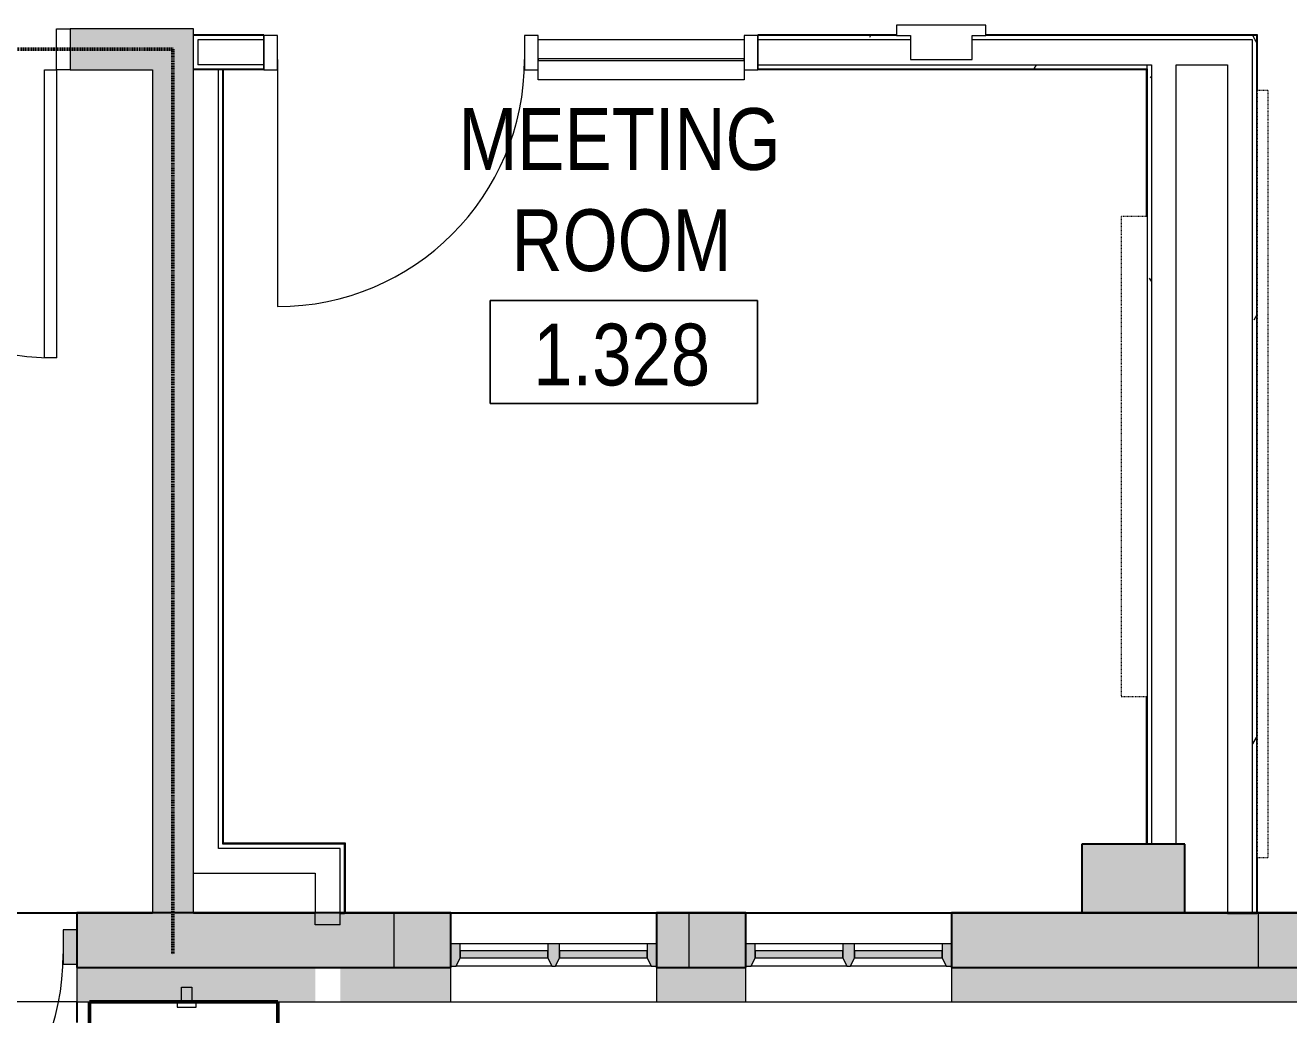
# Model space of a CAD drawing. Header units: inches. Extents: x -3640 to -1418, y -3630 to 137.
# Drawn here: x -2806.9 to -2622.7, y -1173.5 to -1029.3 of the extents above; entities that cross this region are included whole.
import ezdxf

# ---------------------------------------------------------------- set-up
doc = ezdxf.new("R2010")
doc.units = ezdxf.units.IN
doc.header["$MEASUREMENT"] = 0
for name, pattern in [('1 HOUR', [0.3125, 0.1875, -0.0625, 0, -0.0625]), ('Hidden Equipment- BSALS', [0.0625, 0.03125, -0.03125]), ('Hidden Equipment- LTP', [0.0625, 0.03125, -0.03125])]:
    doc.linetypes.add(name, pattern=pattern)
for name, color, linetype, lineweight in [('A-ANNO-NOTE', 131, 'Continuous', 13), ('A-AREA-IDEN', 2, 'Continuous', 9), ('A-DOOR', 31, 'Continuous', 13), ('A-DOOR-FRAM', 31, 'Continuous', 13), ('A-FLOR', 192, 'Continuous', 13), ('A-GENM', 13, 'Continuous', 9), ('A-GLAZ-CURT', 52, 'Continuous', 13), ('A-GLAZ-CWMG', 51, 'Continuous', 13), ('A-WALL', 113, 'Continuous', 13), ('A-WALL-PATT', 111, 'Continuous', 13), ('E-SERT', 181, 'Continuous', 13), ('I-WALL', 2, 'Continuous', 13), ('L-SITE-WALL', 31, 'Continuous', 13), ('Q-SPCQ', 91, 'Continuous', 13), ('S-COLS', 52, 'Continuous', 13)]:
    doc.layers.add(name, color=color, linetype=linetype, lineweight=lineweight)
doc.styles.add('Arial Narrow', font='ARIALN.TTF', dxfattribs={"height": 9})
pattern_1 = [(0, (0, 0), (30.72, 7.68), [1.267, -21.773, 1.267, -21.773, -122.88]), (0, (0, 0), (30.72, 7.68), [-46.08, 1.267, -44.813, 1.267, -21.773, -53.76]), (0, (0, 0), (30.72, 7.68), [-115.2, 1.267, -14.093, 1.267, -37.133]), (120, (11.52, 3.84), (-22.011075, 22.7643), [1.267, -21.773, 1.267, -21.773, -122.88]), (120, (11.52, 3.84), (-22.011075, 22.7643), [-46.08, 1.267, -44.813, 1.267, -21.773, -53.76]), (120, (11.52, 3.84), (-22.011075, 22.7643), [-115.2, 1.267, -14.093, 1.267, -37.133]), (240, (15.36, 19.2), (-8.708925, -30.4443), [1.267, -21.773, 1.267, -21.773, -122.88]), (240, (15.36, 19.2), (-8.708925, -30.4443), [-46.08, 1.267, -44.813, 1.267, -21.773, -53.76]), (240, (15.36, 19.2), (-8.708925, -30.4443), [-115.2, 1.267, -14.093, 1.267, -37.133])]

# ---------------------------------------------------------------- blocks, each defined once
blk = doc.blocks.new('15830016-STRUCT_MARTINEZ-MOORE_CENTRAL_v2018_rvt-1-DIMENSION PLAN - LEVEL 1 _567_ - 2__ - CAD')
at = {"layer": 'A-WALL-PATT', "lineweight": 20}
h = blk.add_hatch(color=10, dxfattribs=at)
h.paths.add_polyline_path([(-2839.4, -1166.64), (-2839.4, -1158.64), (-2857.4, -1158.64), (-2857.4, -1166.64), (-2852.9, -1166.64)], flags=0)
h.paths.add_polyline_path([(-2799.4, -1166.64), (-2744.9, -1166.64), (-2744.9, -1158.64), (-2799.4, -1158.64), (-2799.4, -1163.58)], flags=0)
h.paths.add_polyline_path([(-2618.9, -1166.64), (-2618.9, -1158.64), (-2671.9, -1158.64), (-2671.9, -1166.64)], flags=0)
h.paths.add_polyline_path([(-2545.9, -1166.64), (-2492.9, -1166.64), (-2492.9, -1158.64), (-2545.9, -1158.64)], flags=0)
h.paths.add_polyline_path([(-2575.9, -1166.64), (-2575.9, -1158.64), (-2588.9, -1158.64), (-2588.9, -1166.64)], flags=0)
h.paths.add_polyline_path([(-2419.9, -1166.64), (-2366.9, -1166.64), (-2366.9, -1158.64), (-2419.9, -1158.64), (-2419.9, -1163.58)], flags=0)
h.paths.add_polyline_path([(-2452.83, -1166.64), (-2449.9, -1166.64), (-2449.9, -1158.64), (-2462.9, -1158.64), (-2462.9, -1166.64)], flags=0)
h.paths.add_polyline_path([(-2336.9, -1166.64), (-2323.9, -1166.64), (-2323.9, -1158.64), (-2336.9, -1158.64)], flags=0)
h.paths.add_polyline_path([(-2714.9, -1166.64), (-2701.9, -1166.64), (-2701.9, -1158.64), (-2714.9, -1158.64), (-2714.9, -1163.58)], flags=0)
h.paths.add_polyline_path([(-1994.53, -1166.64), (-1988.9, -1166.64), (-1988.9, -1158.64), (-2041.9, -1158.64), (-2041.9, -1166.64), (-2032.72, -1166.64)], flags=0)
h.paths.add_polyline_path([(-1915.9, -1166.64), (-1862.9, -1166.64), (-1862.9, -1158.64), (-1915.9, -1158.64), (-1915.9, -1163.58)], flags=0)
h.paths.add_polyline_path([(-2210.9, -1166.64), (-2197.9, -1166.64), (-2197.9, -1158.64), (-2210.9, -1158.64), (-2210.9, -1163.58)], flags=0)
h.paths.add_polyline_path([(-2167.9, -1166.64), (-2114.9, -1166.64), (-2114.9, -1158.64), (-2167.9, -1158.64), (-2167.9, -1163.58)], flags=0)
h.paths.add_polyline_path([(-2240.9, -1166.64), (-2240.9, -1158.64), (-2293.9, -1158.64), (-2293.9, -1166.64)], flags=0)
h.paths.add_polyline_path([(-1945.9, -1166.64), (-1945.9, -1158.64), (-1958.9, -1158.64), (-1958.9, -1166.64), (-1956.34, -1166.64)], flags=0)
h.paths.add_polyline_path([(-1747.16, -1166.64), (-1747.16, -1158.64), (-1789.9, -1158.64), (-1789.9, -1166.64), (-1765.39, -1166.64)], flags=0)
h.paths.add_polyline_path([(-1832.9, -1166.64), (-1819.9, -1166.64), (-1819.9, -1158.64), (-1832.9, -1158.64), (-1832.9, -1163.58)], flags=0)
at = {"layer": 'S-COLS', "lineweight": 5}
blk.add_hatch(color=50, dxfattribs=at).paths.add_polyline_path([(-2652.9, -1158.64), (-2637.9, -1158.64), (-2637.9, -1148.64), (-2652.9, -1148.64)], flags=0)
at = {"layer": 'A-WALL', "color": 253, "lineweight": 25}
for p, q in [((-2839.4, -1158.64), (-2799.4, -1158.64)), ((-2744.9, -1158.64), (-2714.9, -1158.64)), ((-2701.9, -1158.64), (-2671.9, -1158.64)), ((-2799.4, -1171.64), (-2799.4, -1174.64))]:
    blk.add_line(p, q, dxfattribs=at)
at = {"layer": 'L-SITE-WALL', "color": 253, "lineweight": 25}
for p, q in [((-2744.9, -1158.64), (-2799.4, -1158.64)), ((-2799.4, -1158.64), (-2799.4, -1166.64)), ((-2744.9, -1166.64), (-2744.9, -1158.64)), ((-2701.9, -1158.64), (-2714.9, -1158.64)), ((-2714.9, -1158.64), (-2714.9, -1166.64)), ((-2701.9, -1166.64), (-2701.9, -1158.64)), ((-2652.9, -1158.64), (-2671.9, -1158.64)), ((-2671.9, -1158.64), (-2671.9, -1166.64)), ((-2637.9, -1158.64), (-2652.9, -1158.64)), ((-2618.9, -1158.64), (-2637.9, -1158.64)), ((-2799.4, -1166.64), (-2744.9, -1166.64)), ((-2714.9, -1166.64), (-2701.9, -1166.64)), ((-2671.9, -1166.64), (-2618.9, -1166.64))]:
    blk.add_line(p, q, dxfattribs=at)
at = {"layer": 'S-COLS', "color": 253, "lineweight": 25}
for p, q in [((-2637.9, -1148.64), (-2652.9, -1148.64)), ((-2652.9, -1148.64), (-2652.9, -1158.64)), ((-2637.9, -1158.64), (-2637.9, -1148.64))]:
    blk.add_line(p, q, dxfattribs=at)
at = {"layer": 'S-COLS', "color": 9}
blk.add_line((-2652.9, -1158.64), (-2637.9, -1158.64), dxfattribs=at)
blk = doc.blocks.new('SD_DMUr-BSALS - Card Reader-2202790-DIMENSION PLAN - LEVEL 1 _567_ - 2__ - CAD')
at = {"layer": 'E-SERT', "color": 53, "lineweight": 9}
for p, q in [((-2852.15, -2622.14), (-2852.15, -2620.02)), ((-2852.15, -2620.02), (-2850.65, -2620.02)), ((-2850.65, -2620.02), (-2850.65, -2622.14)), ((-2852.77, -2622.14), (-2852.77, -2622.89)), ((-2850.02, -2622.14), (-2852.77, -2622.14)), ((-2852.77, -2622.89), (-2850.02, -2622.89)), ((-2850.02, -2622.89), (-2850.02, -2622.14))]:
    blk.add_line(p, q, dxfattribs=at)
blk = doc.blocks.new('15830016-ELEC_BSALS_CENTRAL_v2018_rvt-1-DIMENSION PLAN - LEVEL 1 _567_ - 2__ - CAD')
at = {"layer": 'A-ANNO-NOTE', "lineweight": 50}
for p, q in [((-2797.55, -1189.64), (-2797.55, -1171.64)), ((-2797.55, -1171.64), (-2770.1, -1171.64)), ((-2770.1, -1171.64), (-2770.1, -1189.64))]:
    blk.add_line(p, q, dxfattribs=at)
at = {"color": 250, "lineweight": 9}
blk.add_blockref('SD_DMUr-BSALS - Card Reader-2202790-DIMENSION PLAN - LEVEL 1 _567_ - 2__ - CAD', (68, 1450.5), dxfattribs=at)
blk = doc.blocks.new('System Panel - Winco Glass-383356-DIMENSION PLAN - LEVEL 1 _567_ - 2__ - CAD')
at = {"layer": 'A-GLAZ-CURT', "lineweight": 9}
blk.add_hatch(color=90, dxfattribs=at).paths.add_polyline_path([(6.390625, 0), (6.390625, 1), (-6.390625, 1), (-6.390625, 0)], flags=0)
at = {"layer": 'A-GLAZ-CURT', "lineweight": 20}
for p, q in [((6.390625, 1), (-6.390625, 1)), ((-6.390625, 1), (-6.390625, 0)), ((6.390625, 0), (6.390625, 1)), ((-6.390625, 0), (6.390625, 0))]:
    blk.add_line(p, q, dxfattribs=at)
blk = doc.blocks.new('Rectangular Mullion - Winco Accent Full_Left-383357-DIMENSION PLAN - LEVEL 1 _567_ - 2__ - CAD')
at = {"layer": 'A-GLAZ-CWMG', "lineweight": 9}
blk.add_hatch(color=90, dxfattribs=at).paths.add_polyline_path([(-0.79, 1.25), (0, 1.25), (0, -2), (-1.38, -2), (-1.38, 0)], flags=0)
at = {"layer": 'A-GLAZ-CWMG', "lineweight": 20}
for p, q in [((-1.38, 0), (-0.79, 1.25)), ((-1.38, -2), (-1.38, 0)), ((-0.79, 1.25), (0, 1.25)), ((0, 1.25), (0, -2)), ((0, -2), (-1.38, -2))]:
    blk.add_line(p, q, dxfattribs=at)
blk = doc.blocks.new('Rectangular Mullion - Winco Accent Full_Right-383360-DIMENSION PLAN - LEVEL 1 _567_ - 2__ - CAD')
at = {"layer": 'A-GLAZ-CWMG', "lineweight": 9}
for p, q in [((-2730.74, -1163.2), (-2743.52, -1163.2)), ((-2730.16, -1166.45), (-2744.1, -1166.45))]:
    blk.add_line(p, q, dxfattribs=at)
blk = doc.blocks.new('Rectangular Mullion - Winco Accent Full_Right-383365-DIMENSION PLAN - LEVEL 1 _567_ - 2__ - CAD')
at = {"layer": 'A-GLAZ-CWMG', "lineweight": 9}
blk.add_hatch(color=90, dxfattribs=at).paths.add_polyline_path([(0, 1.25), (-0.79, 1.25), (-1.38, 0), (-1.38, -2), (0, -2), (0, -1.62)], flags=0)
at = {"layer": 'A-GLAZ-CWMG', "lineweight": 20}
for p, q in [((-0.79, 1.25), (-1.38, 0)), ((-1.38, 0), (-1.38, -2)), ((0, 1.25), (-0.79, 1.25)), ((0, -2), (0, 1.25)), ((-1.38, -2), (0, -2))]:
    blk.add_line(p, q, dxfattribs=at)
blk = doc.blocks.new('Rectangular Mullion - Winco Accent Full_Right-384203-DIMENSION PLAN - LEVEL 1 _567_ - 2__ - CAD')
at = {"layer": 'A-GLAZ-CWMG', "lineweight": 9}
for p, q in [((-2716.27, -1163.2), (-2729.05, -1163.2)), ((-2715.69, -1166.45), (-2729.63, -1166.45))]:
    blk.add_line(p, q, dxfattribs=at)
blk = doc.blocks.new('Rectangular Mullion - Winco Accent Full-384206-DIMENSION PLAN - LEVEL 1 _567_ - 2__ - CAD')
at = {"layer": 'A-GLAZ-CWMG', "lineweight": 9}
blk.add_hatch(color=90, dxfattribs=at).paths.add_polyline_path([(0.26, 1.25), (0.84, 0), (0.84, -2), (-0.84, -2), (-0.84, 0), (-0.26, 1.25)], flags=0)
at = {"layer": 'A-GLAZ-CWMG', "lineweight": 20}
for p, q in [((-0.84, 0), (-0.26, 1.25)), ((-0.84, -2), (-0.84, 0)), ((-0.26, 1.25), (0.26, 1.25)), ((0.26, 1.25), (0.84, 0)), ((0.84, 0), (0.84, -2)), ((0.84, -2), (-0.84, -2))]:
    blk.add_line(p, q, dxfattribs=at)
blk = doc.blocks.new('Door-J1_1-Curtain_Wall-_only works in CW_-BSALS - Door-J1_1-BSALS-383820-DIMENSION PLAN - LEVEL 1 _567_ - 2__ - CAD')
at = {"layer": 'A-DOOR', "lineweight": 20}
blk.add_line((18, 0), (18, 36), dxfattribs=at)
at = {"layer": 'A-DOOR', "lineweight": 9}
blk.add_arc((18, 0), 36, 90, 180, dxfattribs=at)
blk = doc.blocks.new('Rectangular Mullion - 2_ x 5_ Rectangular-383316-DIMENSION PLAN - LEVEL 1 _567_ - 2__ - CAD')
at = {"layer": 'A-GLAZ-CWMG', "lineweight": 9}
blk.add_hatch(color=90, dxfattribs=at).paths.add_polyline_path([(0, 1.5), (0, -3.5), (-2, -3.5), (-2, 1.5)], flags=0)
at = {"layer": 'A-GLAZ-CWMG', "lineweight": 20}
for p, q in [((-2, 1.5), (0, 1.5)), ((-2, -3.5), (-2, 1.5)), ((0, 1.5), (0, -3.5)), ((0, -3.5), (-2, -3.5))]:
    blk.add_line(p, q, dxfattribs=at)
blk = doc.blocks.new('Door-A1_2-BSALS - A1_2-42x84-BSALS-2994780-DIMENSION PLAN - LEVEL 1 _567_ - 2__ - CAD')
at = {"layer": 'A-DOOR', "lineweight": 20}
for p, q in [((22.25, -3), (24, -3)), ((22.25, -45), (22.25, -3)), ((24, -3), (24, -45)), ((24, -45), (22.25, -45))]:
    blk.add_line(p, q, dxfattribs=at)
at = {"layer": 'A-DOOR', "lineweight": 9}
blk.add_arc((24, -3), 42, 180, 270, dxfattribs=at)
at = {"layer": 'A-DOOR-FRAM', "lineweight": 20}
for p, q in [((-20, -3), (-20, 3)), ((-20, 3), (-18, 3)), ((-18, 3), (-18, -3)), ((24, -3), (24, 3)), ((24, 3), (26, 3)), ((26, 3), (26, -3)), ((-18, -3), (-20, -3)), ((26, -3), (24, -3))]:
    blk.add_line(p, q, dxfattribs=at)
blk = doc.blocks.new('Basic Wall _ B3-4 7_8_-BSALS - ___-3567887-DIMENSION PLAN - LEVEL 1 _567_ - 2__ - CAD')
at = {"layer": 'I-WALL', "lineweight": 20}
for p, q in [((-2772.15, -1035.77), (-2778.02, -1035.77)), ((-2643.52, -1035.77), (-2700.15, -1035.77)), ((-2643.4, -1035.64), (-2643.52, -1035.77))]:
    blk.add_line(p, q, dxfattribs=at)
blk = doc.blocks.new('Basic Wall _ B3-4 7_8_-BSALS - ___-3567886-DIMENSION PLAN - LEVEL 1 _567_ - 2__ - CAD')
at = {"layer": 'I-WALL', "lineweight": 20}
for p, q in [((-2772.15, -1030.64), (-2782.4, -1030.64)), ((-2772.15, -1030.64), (-2772.15, -1030.77)), ((-2700.15, -1030.77), (-2700.15, -1030.64)), ((-2679.9, -1030.64), (-2700.15, -1030.64)), ((-2643.4, -1030.64), (-2666.9, -1030.64))]:
    blk.add_line(p, q, dxfattribs=at)
blk = doc.blocks.new('Door-J1_4-Curtain_Wall-_only works in CW_-BSALS1 - Door-J1_4-Wide_Stile-BSALS-3388398-DIMENSION PLAN - LEVEL 1 _567_ - 2__ - CAD')
at = {"layer": 'A-DOOR', "lineweight": 20}
blk.add_line((18, 0), (18, 36), dxfattribs=at)
at = {"layer": 'A-DOOR', "lineweight": 9}
blk.add_arc((18, 0), 36, 90, 180, dxfattribs=at)
blk = doc.blocks.new('System Panel - interior glazed panels-3388399-DIMENSION PLAN - LEVEL 1 _567_ - 2__ - CAD')
at = {"layer": 'A-GLAZ-CURT', "lineweight": 20}
for p, q in [((15, 0.125), (-15, 0.125)), ((-15, 0.125), (-15, -0.125)), ((15, -0.125), (15, 0.125)), ((-15, -0.125), (15, -0.125))]:
    blk.add_line(p, q, dxfattribs=at)
blk = doc.blocks.new('Rectangular Mullion - 2_ x 5_ Rectangular-3388401-DIMENSION PLAN - LEVEL 1 _567_ - 2__ - CAD')
at = {"layer": 'A-GLAZ-CWMG', "lineweight": 20}
for p, q in [((-2, 1.5), (0, 1.5)), ((-2, -3.5), (-2, 1.5)), ((0, 1.5), (0, -3.5)), ((0, -3.5), (-2, -3.5))]:
    blk.add_line(p, q, dxfattribs=at)
blk = doc.blocks.new('Rectangular Mullion - 2_ x 5_ Rectangular-3388403-DIMENSION PLAN - LEVEL 1 _567_ - 2__ - CAD')
at = {"layer": 'A-GLAZ-CWMG', "lineweight": 20}
for p, q in [((0, 1.5), (-2, 1.5)), ((-2, 1.5), (-2, -3.5)), ((0, -3.5), (0, 1.5)), ((-2, -3.5), (0, -3.5))]:
    blk.add_line(p, q, dxfattribs=at)
blk = doc.blocks.new('Rectangular Mullion - 2_ x 5_ Rectangular-3388397-DIMENSION PLAN - LEVEL 1 _567_ - 2__ - CAD')
at = {"layer": 'A-GLAZ-CWMG', "lineweight": 20}
for p, q in [((-1, 1.5), (1, 1.5)), ((-1, -3.5), (-1, 1.5)), ((1, 1.5), (1, -3.5)), ((1, -3.5), (-1, -3.5))]:
    blk.add_line(p, q, dxfattribs=at)
blk = doc.blocks.new('Rectangular Mullion - 6 x 6 interior mullion-2779790-DIMENSION PLAN - LEVEL 1 _567_ - 2__ - CAD')
at = {"layer": 'A-GLAZ-CWMG', "lineweight": 9}
for p, q in [((-2732.15, -1031.33), (-2702.15, -1031.33)), ((-2732.15, -1037.2), (-2732.15, -1035.77)), ((-2702.15, -1035.77), (-2702.15, -1037.2)), ((-2702.15, -1037.2), (-2732.15, -1037.2))]:
    blk.add_line(p, q, dxfattribs=at)
blk = doc.blocks.new('Basic Wall _ A3-4 1_4_-BSALS - ___-3569818-DIMENSION PLAN - LEVEL 1 _567_ - 2__ - CAD')
at = {"layer": 'I-WALL', "lineweight": 20}
for q in [(-2643.4, -1030.64), (-2627.4, -1030.77)]:
    blk.add_line((-2627.27, -1030.64), q, dxfattribs=at)
blk = doc.blocks.new('Basic Wall _ A3-4 1_4_-BSALS - ___-3569820-DIMENSION PLAN - LEVEL 1 _567_ - 2__ - CAD')
at = {"layer": 'I-WALL', "lineweight": 20}
for p, q in [((-2627.4, -1030.77), (-2627.27, -1030.64)), ((-2627.27, -1038.77), (-2627.27, -1030.64)), ((-2627.27, -1158.64), (-2627.27, -1150.64))]:
    blk.add_line(p, q, dxfattribs=at)
blk = doc.blocks.new('Basic Wall _ A3-4 1_4_-BSALS - ___-3569819-DIMENSION PLAN - LEVEL 1 _567_ - 2__ - CAD')
at = {"layer": 'I-WALL', "lineweight": 20}
for p, q in [((-2643.52, -1035.77), (-2643.4, -1035.64)), ((-2643.52, -1035.77), (-2643.52, -1057.14)), ((-2643.52, -1127.14), (-2643.52, -1148.64))]:
    blk.add_line(p, q, dxfattribs=at)
blk = doc.blocks.new('Fire Extinguisher- Semi-Recessed- BSALS1 - FIRE EXTINGUISHER- SEMI-RECESSED-V94-DIMENSION PLAN - LEVEL 1 _567_ - 2__ - CAD')
at = {"layer": 'Q-SPCQ', "lineweight": 20}
for p, q in [((-2679.9, -1029.27), (-2679.9, -1030.77)), ((-2666.9, -1029.27), (-2679.9, -1029.27)), ((-2666.9, -1030.77), (-2666.9, -1029.27)), ((-2679.9, -1030.77), (-2677.9, -1030.77)), ((-2677.9, -1030.77), (-2677.9, -1034.27)), ((-2668.9, -1034.27), (-2668.9, -1030.77)), ((-2668.9, -1030.77), (-2666.9, -1030.77)), ((-2677.9, -1034.27), (-2668.9, -1034.27))]:
    blk.add_line(p, q, dxfattribs=at)
blk = doc.blocks.new('TV LCD 32 PDI CV3200P - LTP - TV-80_-V95-DIMENSION PLAN - LEVEL 1 _567_ - 2__ - CAD')
at = {"layer": 'Q-SPCQ', "linetype": 'Hidden Equipment- LTP', "lineweight": 20}
for p, q in [((-70, 0), (-70, -3.75)), ((-70, 0), (-70, -3.75)), ((0, -3.75), (0, 0)), ((0, -3.75), (0, 0)), ((-70, -3.75), (0, -3.75)), ((-70, -3.75), (0, -3.75))]:
    blk.add_line(p, q, dxfattribs=at)
blk = doc.blocks.new('Fire Rating - BSALS _Combined_1 - 1-Hour Fire-3467469-DIMENSION PLAN - LEVEL 1 _567_ - 2__ - CAD')
at = {"layer": 'A-GENM', "linetype": '1 HOUR', "lineweight": 50}
blk.add_line((0, 0), (244.5625, 0), dxfattribs=at)
blk = doc.blocks.new('Fire Rating - BSALS _Combined_1 - 1-Hour Fire-3467659-DIMENSION PLAN - LEVEL 1 _567_ - 2__ - CAD')
at = {"layer": 'A-GENM', "linetype": '1 HOUR', "lineweight": 50}
blk.add_line((0, 0), (131.9375, 0), dxfattribs=at)
blk = doc.blocks.new('Fire Rating - BSALS _Combined_1 - 1-Hour Fire-3467977-DIMENSION PLAN - LEVEL 1 _567_ - 2__ - CAD')
at = {"layer": 'A-GENM', "linetype": '1 HOUR', "lineweight": 50}
blk.add_line((0, 0), (17.4375, 0), dxfattribs=at)
blk = doc.blocks.new('COLLABORATIONS COMMON HOMASOTE PANELS1 - COLLABORATIONS COMMON HOMASOTE PANELS-3890713-DIMENSION PLAN - LEVEL 1 _567_ - 2__ - CAD')
at = {"layer": 'Q-SPCQ', "linetype": 'Hidden Equipment- BSALS', "lineweight": 20}
for p, q in [((-2627.27, -1150.64), (-2627.27, -1038.77)), ((-2625.77, -1038.77), (-2627.27, -1038.77)), ((-2625.77, -1038.77), (-2625.77, -1150.64)), ((-2625.77, -1150.64), (-2627.27, -1150.64))]:
    blk.add_line(p, q, dxfattribs=at)
blk = doc.blocks.new('Basic Wall _ A3-4 1_4_-BSALS - ___-4180827-DIMENSION PLAN - LEVEL 1 _567_ - 2__ - CAD')
at = {"layer": 'I-WALL', "lineweight": 20}
for p, q in [((-2778.15, -1035.77), (-2778.02, -1035.77)), ((-2778.02, -1148.52), (-2778.02, -1035.77)), ((-2778.02, -1148.52), (-2778.15, -1148.64))]:
    blk.add_line(p, q, dxfattribs=at)
blk = doc.blocks.new('Basic Wall _ A3-4 1_4_-BSALS - ___-4180893-DIMENSION PLAN - LEVEL 1 _567_ - 2__ - CAD')
at = {"layer": 'I-WALL', "lineweight": 20}
for p, q in [((-2778.15, -1148.64), (-2778.02, -1148.52)), ((-2760.27, -1148.52), (-2778.02, -1148.52)), ((-2760.27, -1148.52), (-2760.4, -1148.64))]:
    blk.add_line(p, q, dxfattribs=at)
blk = doc.blocks.new('Basic Wall _ A3-4 1_4_-BSALS - ___-4180919-DIMENSION PLAN - LEVEL 1 _567_ - 2__ - CAD')
at = {"layer": 'I-WALL', "lineweight": 20}
for p in [(-2760.4, -1148.64), (-2760.27, -1158.64)]:
    blk.add_line(p, (-2760.27, -1148.52), dxfattribs=at)
blk = doc.blocks.new('Room Tag- BSALS - Room Tag-28050-DIMENSION PLAN - LEVEL 1 _567_ - 2__ - CAD')
at = {"layer": 'A-AREA-IDEN'}
for p, q in [((-0.203125, -0.171875), (-0.203125, -0.015625)), ((-0.203125, -0.015625), (0.203125, -0.015625)), ((0.203125, -0.015625), (-0.203125, -0.015625)), ((-0.203125, -0.015625), (-0.203125, -0.171875)), ((0.203125, -0.015625), (0.203125, -0.171875)), ((0.203125, -0.171875), (0.203125, -0.015625)), ((0.203125, -0.171875), (-0.203125, -0.171875)), ((-0.203125, -0.171875), (0.203125, -0.171875))]:
    blk.add_line(p, q, dxfattribs=at)

msp = doc.modelspace()

# ---------------------------------------------------------------- block references
at = {"lineweight": 5}
msp.add_blockref('15830016-STRUCT_MARTINEZ-MOORE_CENTRAL_v2018_rvt-1-DIMENSION PLAN - LEVEL 1 _567_ - 2__ - CAD', (0, 0), dxfattribs=at)

# ---------------------------------------------------------------- next in the draw order: hatches: boundary and pattern name
at = {"layer": 'A-WALL-PATT', "lineweight": 20}
h = msp.add_hatch(color=10, dxfattribs=at)
h.paths.add_polyline_path([(-2782.4, -1035.77), (-2782.4, -1029.77), (-2800.4, -1029.77), (-2800.4, -1035.77), (-2788.4, -1035.77)], flags=0)
h.paths.add_polyline_path([(-3049.4, -1035.77), (-2846.4, -1035.77), (-2846.4, -1029.77), (-3049.4, -1029.77)], flags=0)
at = {"layer": 'A-WALL-PATT', "lineweight": 9}
h = msp.add_hatch(dxfattribs=at)
h.set_pattern_fill('FP_1', color=256, style=0, pattern_type=2)
h.set_pattern_definition(pattern_1)
h.paths.add_polyline_path([(-2781.77, -1035.02), (-2781.77, -1031.39), (-2772.15, -1031.39), (-2772.15, -1030.77), (-2782.4, -1030.77), (-2782.4, -1035.02)], flags=0)
h.paths.add_polyline_path([(-2677.9, -1031.39), (-2677.9, -1030.77), (-2700.15, -1030.77), (-2700.15, -1031.39), (-2681.97, -1031.39)], flags=0)
h.paths.add_polyline_path([(-2643.4, -1031.39), (-2643.4, -1030.77), (-2668.9, -1030.77), (-2668.9, -1031.39)], flags=0)
h = msp.add_hatch(dxfattribs=at)
h.set_pattern_fill('FP_1', color=256, style=0, pattern_type=2)
h.set_pattern_definition(pattern_1)
h.paths.add_polyline_path([(-2643.4, -1031.39), (-2627.4, -1031.39), (-2627.4, -1030.77), (-2643.4, -1030.77)], flags=0)
h = msp.add_hatch(dxfattribs=at)
h.set_pattern_fill('FP_1', color=256, style=0, pattern_type=2)
h.set_pattern_definition(pattern_1)
h.paths.add_polyline_path([(-2628.02, -1158.77), (-2627.4, -1158.77), (-2627.4, -1031.39), (-2628.02, -1031.39), (-2628.02, -1098.84)], flags=0)
h = msp.add_hatch(dxfattribs=at)
h.set_pattern_fill('FP_1', color=256, style=0, pattern_type=2)
h.set_pattern_definition(pattern_1)
h.paths.add_polyline_path([(-2643.4, -1035.64), (-2643.4, -1035.02), (-2700.15, -1035.02), (-2700.15, -1035.64), (-2681.97, -1035.64)], flags=0)
h.paths.add_polyline_path([(-2782.4, -1035.64), (-2772.15, -1035.64), (-2772.15, -1035.02), (-2782.4, -1035.02)], flags=0)
h = msp.add_hatch(dxfattribs=at)
h.set_pattern_fill('FP_1', color=256, style=0, pattern_type=2)
h.set_pattern_definition(pattern_1)
h.paths.add_polyline_path([(-2643.4, -1148.64), (-2642.77, -1148.64), (-2642.77, -1035.02), (-2643.4, -1035.02), (-2643.4, -1098.84)], flags=0)
at = {"layer": 'A-WALL-PATT', "lineweight": 20}
msp.add_hatch(color=10, dxfattribs=at).paths.add_polyline_path([(-2782.4, -1158.77), (-2782.4, -1035.77), (-2788.4, -1035.77), (-2788.4, -1158.77)], flags=0)
h = msp.add_hatch(color=10, dxfattribs=at)
h.paths.add_polyline_path([(-1879.96, -1171.64), (-1862.9, -1171.64), (-1862.9, -1158.77), (-1915.9, -1158.77), (-1915.9, -1171.64)], flags=0)
h.paths.add_polyline_path([(-2041.9, -1171.64), (-1988.9, -1171.64), (-1988.9, -1158.77), (-2041.9, -1158.77), (-2041.9, -1163.58)], flags=0)
h.paths.add_polyline_path([(-1958.9, -1171.64), (-1945.9, -1171.64), (-1945.9, -1158.77), (-1958.9, -1158.77), (-1958.9, -1163.58)], flags=0)
h.paths.add_polyline_path([(-1774.94, -1171.64), (-1769.9, -1171.64), (-1769.9, -1158.77), (-1789.9, -1158.77), (-1789.9, -1171.64), (-1784.48, -1171.64)], flags=0)
h.paths.add_polyline_path([(-1819.9, -1171.64), (-1819.9, -1158.77), (-1832.9, -1158.77), (-1832.9, -1171.64), (-1822.67, -1171.64)], flags=0)
h.paths.add_polyline_path([(-2071.9, -1171.64), (-2071.9, -1158.77), (-2084.9, -1158.77), (-2084.9, -1171.64)], flags=0)
h.paths.add_polyline_path([(-2671.9, -1171.64), (-2618.9, -1171.64), (-2618.9, -1158.77), (-2671.9, -1158.77)], flags=0)
h.paths.add_polyline_path([(-2714.9, -1171.64), (-2701.9, -1171.64), (-2701.9, -1158.77), (-2714.9, -1158.77), (-2714.9, -1163.58)], flags=0)
h.paths.add_polyline_path([(-2744.9, -1171.64), (-2744.9, -1158.77), (-2761.02, -1158.77), (-2761.02, -1171.64), (-2758.35, -1171.64)], flags=0)
h.paths.add_polyline_path([(-2545.9, -1171.64), (-2492.9, -1171.64), (-2492.9, -1158.77), (-2545.9, -1158.77)], flags=0)
h.paths.add_polyline_path([(-2575.9, -1171.64), (-2575.9, -1158.77), (-2588.9, -1158.77), (-2588.9, -1171.64)], flags=0)
h.paths.add_polyline_path([(-2462.9, -1171.64), (-2449.9, -1171.64), (-2449.9, -1158.77), (-2462.9, -1158.77)], flags=0)
h.paths.add_polyline_path([(-2419.9, -1171.64), (-2366.9, -1171.64), (-2366.9, -1158.77), (-2419.9, -1158.77), (-2419.9, -1163.58)], flags=0)
h.paths.add_polyline_path([(-2764.65, -1171.64), (-2764.65, -1158.77), (-2799.4, -1158.77), (-2799.4, -1171.64), (-2796.55, -1171.64)], flags=0)
h.paths.add_polyline_path([(-2852.4, -1171.64), (-2839.4, -1171.64), (-2839.4, -1158.77), (-2865.27, -1158.77), (-2865.27, -1171.64)], flags=0)
h.paths.add_polyline_path([(-2336.9, -1171.64), (-2323.9, -1171.64), (-2323.9, -1158.77), (-2336.9, -1158.77)], flags=0)
h.paths.add_polyline_path([(-2114.9, -1171.64), (-2114.9, -1158.77), (-2167.9, -1158.77), (-2167.9, -1171.64), (-2147.3, -1171.64)], flags=0)
h.paths.add_polyline_path([(-2293.9, -1171.64), (-2240.9, -1171.64), (-2240.9, -1158.77), (-2293.9, -1158.77)], flags=0)
h.paths.add_polyline_path([(-2210.9, -1171.64), (-2197.9, -1171.64), (-2197.9, -1158.77), (-2210.9, -1158.77), (-2210.9, -1163.58)], flags=0)
h = msp.add_hatch(color=10, dxfattribs=at)
h.paths.add_polyline_path([(-1765.39, -1166.64), (-1757.9, -1166.64), (-1757.9, -1158.64), (-1789.9, -1158.64), (-1789.9, -1166.64), (-1774.94, -1166.64)], flags=0)
h.paths.add_polyline_path([(-1828.15, -1166.64), (-1828.15, -1158.64), (-1832.9, -1158.64), (-1832.9, -1166.64)], flags=0)
h.paths.add_polyline_path([(-1879.96, -1166.64), (-1871.15, -1166.64), (-1871.15, -1158.64), (-1915.9, -1158.64), (-1915.9, -1166.64)], flags=0)
h.paths.add_polyline_path([(-1958.9, -1166.64), (-1954.15, -1166.64), (-1954.15, -1158.64), (-1958.9, -1158.64), (-1958.9, -1163.58)], flags=0)
h.paths.add_polyline_path([(-1997.15, -1166.64), (-1997.15, -1158.64), (-2041.9, -1158.64), (-2041.9, -1166.64), (-2032.72, -1166.64)], flags=0)
h.paths.add_polyline_path([(-2123.15, -1166.64), (-2123.15, -1158.64), (-2167.9, -1158.64), (-2167.9, -1166.64), (-2147.3, -1166.64)], flags=0)
h.paths.add_polyline_path([(-2210.9, -1166.64), (-2206.15, -1166.64), (-2206.15, -1158.64), (-2210.9, -1158.64), (-2210.9, -1163.58)], flags=0)
h.paths.add_polyline_path([(-2249.15, -1166.64), (-2249.15, -1158.64), (-2293.9, -1158.64), (-2293.9, -1166.64)], flags=0)
h.paths.add_polyline_path([(-2336.9, -1166.64), (-2332.15, -1166.64), (-2332.15, -1158.64), (-2336.9, -1158.64)], flags=0)
h.paths.add_polyline_path([(-2375.15, -1166.64), (-2375.15, -1158.64), (-2419.9, -1158.64), (-2419.9, -1166.64), (-2376.44, -1166.64)], flags=0)
h.paths.add_polyline_path([(-2458.15, -1166.64), (-2458.15, -1158.64), (-2462.9, -1158.64), (-2462.9, -1166.64)], flags=0)
h.paths.add_polyline_path([(-2501.15, -1166.64), (-2501.15, -1158.64), (-2545.9, -1158.64), (-2545.9, -1166.64), (-2529.21, -1166.64)], flags=0)
h.paths.add_polyline_path([(-2588.9, -1166.64), (-2584.15, -1166.64), (-2584.15, -1158.64), (-2588.9, -1158.64)], flags=0)
h.paths.add_polyline_path([(-2627.15, -1166.64), (-2627.15, -1158.64), (-2671.9, -1158.64), (-2671.9, -1166.64)], flags=0)
h.paths.add_polyline_path([(-2714.9, -1166.64), (-2710.15, -1166.64), (-2710.15, -1158.64), (-2714.9, -1158.64), (-2714.9, -1163.58)], flags=0)
h.paths.add_polyline_path([(-2753.15, -1166.64), (-2753.15, -1158.64), (-2799.4, -1158.64), (-2799.4, -1166.64), (-2758.35, -1166.64)], flags=0)
h.paths.add_polyline_path([(-2847.65, -1166.64), (-2847.65, -1158.64), (-2852.4, -1158.64), (-2852.4, -1166.64)], flags=0)

# ---------------------------------------------------------------- next in the draw order: linework, layer by layer
at = {"layer": 'A-FLOR', "lineweight": 20}
msp.add_line((-2799.4, -1171.64), (-2839.4, -1171.64), dxfattribs=at)
at = {"layer": 'A-WALL'}
for p, q in [((-2781.77, -1031.39), (-2781.77, -1035.02)), ((-2772.15, -1031.39), (-2781.77, -1031.39)), ((-2677.9, -1031.39), (-2700.15, -1031.39)), ((-2628.02, -1031.39), (-2668.9, -1031.39)), ((-2628.02, -1158.77), (-2628.02, -1031.39)), ((-2772.15, -1035.02), (-2781.77, -1035.02)), ((-2700.15, -1035.02), (-2642.77, -1035.02)), ((-2643.4, -1035.64), (-2643.4, -1035.02)), ((-2642.77, -1035.02), (-2642.77, -1148.64)), ((-2778.77, -1149.27), (-2778.77, -1035.77)), ((-2761.02, -1149.27), (-2778.77, -1149.27)), ((-2761.02, -1160.39), (-2761.02, -1149.27)), ((-2764.65, -1160.39), (-2764.65, -1158.77)), ((-2761.02, -1158.77), (-2760.4, -1158.77))]:
    msp.add_line(p, q, dxfattribs=at)
at = {"layer": 'A-WALL', "lineweight": 20}
for p, q in [((-2788.4, -1158.77), (-2799.4, -1158.77)), ((-2764.65, -1158.77), (-2782.4, -1158.77)), ((-2402.4, -1158.77), (-2760.4, -1158.77)), ((-2744.9, -1171.64), (-2744.9, -1158.77)), ((-2701.9, -1171.64), (-2701.9, -1158.77)), ((-2799.4, -1166.64), (-2799.4, -1171.64)), ((-2714.9, -1166.64), (-2714.9, -1171.64)), ((-2671.9, -1166.64), (-2671.9, -1171.64)), ((-2799.4, -1171.64), (-2545.9, -1171.64))]:
    msp.add_line(p, q, dxfattribs=at)
at = {"layer": 'I-WALL', "lineweight": 20}
for p, q in [((-2782.4, -1029.77), (-2800.4, -1029.77)), ((-2800.4, -1029.77), (-2800.4, -1035.77)), ((-2782.4, -1158.77), (-2782.4, -1029.77)), ((-2772.15, -1030.77), (-2782.4, -1030.77)), ((-2772.15, -1035.64), (-2772.15, -1030.77)), ((-2679.9, -1030.77), (-2700.15, -1030.77)), ((-2700.15, -1030.77), (-2700.15, -1035.64)), ((-2627.4, -1030.77), (-2666.9, -1030.77)), ((-2627.4, -1158.77), (-2627.4, -1030.77)), ((-2639.15, -1035.02), (-2631.65, -1035.02)), ((-2639.15, -1148.64), (-2639.15, -1035.02)), ((-2631.65, -1035.02), (-2631.65, -1158.77)), ((-2800.4, -1035.77), (-2788.4, -1035.77)), ((-2788.4, -1035.77), (-2788.4, -1158.77)), ((-2782.4, -1035.64), (-2772.15, -1035.64)), ((-2778.15, -1035.77), (-2782.4, -1035.77)), ((-2778.15, -1148.64), (-2778.15, -1035.77)), ((-2700.15, -1035.64), (-2643.4, -1035.64)), ((-2643.4, -1035.64), (-2643.4, -1148.64)), ((-2760.4, -1148.64), (-2778.15, -1148.64)), ((-2760.4, -1158.77), (-2760.4, -1148.64)), ((-2643.4, -1148.64), (-2639.15, -1148.64)), ((-2782.4, -1152.89), (-2764.65, -1152.89)), ((-2764.65, -1152.89), (-2764.65, -1158.77)), ((-2761.02, -1160.39), (-2764.65, -1160.39)), ((-2631.65, -1158.77), (-2627.4, -1158.77))]:
    msp.add_line(p, q, dxfattribs=at)
at = {"layer": 'L-SITE-WALL', "lineweight": 20}
for p, q in [((-2753.15, -1158.64), (-2799.4, -1158.64)), ((-2799.4, -1158.64), (-2799.4, -1166.64)), ((-2753.15, -1166.64), (-2753.15, -1158.64)), ((-2710.15, -1158.64), (-2714.9, -1158.64)), ((-2714.9, -1158.64), (-2714.9, -1166.64)), ((-2710.15, -1166.64), (-2710.15, -1158.64)), ((-2627.15, -1158.64), (-2671.9, -1158.64)), ((-2671.9, -1158.64), (-2671.9, -1166.64)), ((-2627.15, -1166.64), (-2627.15, -1158.64)), ((-2799.4, -1166.64), (-2753.15, -1166.64)), ((-2714.9, -1166.64), (-2710.15, -1166.64)), ((-2671.9, -1166.64), (-2627.15, -1166.64))]:
    msp.add_line(p, q, dxfattribs=at)

# ---------------------------------------------------------------- next in the draw order: block references
at = {"lineweight": 5}
msp.add_blockref('15830016-ELEC_BSALS_CENTRAL_v2018_rvt-1-DIMENSION PLAN - LEVEL 1 _567_ - 2__ - CAD', (0, 0), dxfattribs=at)
at = {"layer": 'A-AREA-IDEN', "xscale": 95.99999999999994, "yscale": 95.99999999999994, "zscale": 95.99999999999994}
msp.add_blockref('Room Tag- BSALS - Room Tag-28050-DIMENSION PLAN - LEVEL 1 _567_ - 2__ - CAD', (-2719.67, -1067.9), dxfattribs=at)
at = {"layer": 'A-DOOR', "lineweight": 20}
msp.add_blockref('Door-A1_2-BSALS - A1_2-42x84-BSALS-2994780-DIMENSION PLAN - LEVEL 1 _567_ - 2__ - CAD', (-2826.4, -1032.77), dxfattribs=at)
at = {"layer": 'A-DOOR', "lineweight": 20, "rotation": 180}
for name, p in [('Door-J1_4-Curtain_Wall-_only works in CW_-BSALS1 - Door-J1_4-Wide_Stile-BSALS-3388398-DIMENSION PLAN - LEVEL 1 _567_ - 2__ - CAD', (-2752.15, -1034.27)), ('Door-J1_1-Curtain_Wall-_only works in CW_-BSALS - Door-J1_1-BSALS-383820-DIMENSION PLAN - LEVEL 1 _567_ - 2__ - CAD', (-2819.4, -1164.64))]:
    msp.add_blockref(name, p, dxfattribs=at)
at = {"layer": 'A-GENM'}
for name, p in [('Fire Rating - BSALS _Combined_1 - 1-Hour Fire-3467469-DIMENSION PLAN - LEVEL 1 _567_ - 2__ - CAD', (-3047.4, -1032.77)), ('Fire Rating - BSALS _Combined_1 - 1-Hour Fire-3467977-DIMENSION PLAN - LEVEL 1 _567_ - 2__ - CAD', (-2802.83, -1032.77))]:
    msp.add_blockref(name, p, dxfattribs=at)
at = {"layer": 'A-GENM', "rotation": 269.9999999999998}
msp.add_blockref('Fire Rating - BSALS _Combined_1 - 1-Hour Fire-3467659-DIMENSION PLAN - LEVEL 1 _567_ - 2__ - CAD', (-2785.4, -1032.77), dxfattribs=at)
at = {"layer": 'A-GLAZ-CURT', "lineweight": 9}
for name, p in [('System Panel - interior glazed panels-3388399-DIMENSION PLAN - LEVEL 1 _567_ - 2__ - CAD', (-2717.15, -1034.27)), ('System Panel - Winco Glass-383356-DIMENSION PLAN - LEVEL 1 _567_ - 2__ - CAD', (-2737.13, -1165.2)), ('System Panel - Winco Glass-383356-DIMENSION PLAN - LEVEL 1 _567_ - 2__ - CAD', (-2722.66, -1165.2)), ('System Panel - Winco Glass-383356-DIMENSION PLAN - LEVEL 1 _567_ - 2__ - CAD', (-2694.13, -1165.2)), ('System Panel - Winco Glass-383356-DIMENSION PLAN - LEVEL 1 _567_ - 2__ - CAD', (-2679.66, -1165.2))]:
    msp.add_blockref(name, p, dxfattribs=at)
at = {"layer": 'A-GLAZ-CWMG', "lineweight": 9, "rotation": 180}
for name, p in [('Rectangular Mullion - 2_ x 5_ Rectangular-3388403-DIMENSION PLAN - LEVEL 1 _567_ - 2__ - CAD', (-2772.15, -1034.27)), ('Rectangular Mullion - Winco Accent Full_Right-383365-DIMENSION PLAN - LEVEL 1 _567_ - 2__ - CAD', (-2744.9, -1165.2)), ('Rectangular Mullion - Winco Accent Full_Right-383365-DIMENSION PLAN - LEVEL 1 _567_ - 2__ - CAD', (-2701.9, -1165.2))]:
    msp.add_blockref(name, p, dxfattribs=at)
at = {"layer": 'A-GLAZ-CWMG', "lineweight": 9, "extrusion": (0, 0, -1), "rotation": 180}
for name, p in [('Rectangular Mullion - 2_ x 5_ Rectangular-3388397-DIMENSION PLAN - LEVEL 1 _567_ - 2__ - CAD', (2733.15, -1034.27)), ('Rectangular Mullion - 2_ x 5_ Rectangular-3388401-DIMENSION PLAN - LEVEL 1 _567_ - 2__ - CAD', (2700.15, -1034.27)), ('Rectangular Mullion - 2_ x 5_ Rectangular-383316-DIMENSION PLAN - LEVEL 1 _567_ - 2__ - CAD', (2799.4, -1164.64)), ('Rectangular Mullion - Winco Accent Full-384206-DIMENSION PLAN - LEVEL 1 _567_ - 2__ - CAD', (2729.9, -1165.2)), ('Rectangular Mullion - Winco Accent Full_Left-383357-DIMENSION PLAN - LEVEL 1 _567_ - 2__ - CAD', (2714.9, -1165.2)), ('Rectangular Mullion - Winco Accent Full-384206-DIMENSION PLAN - LEVEL 1 _567_ - 2__ - CAD', (2686.9, -1165.2)), ('Rectangular Mullion - Winco Accent Full_Left-383357-DIMENSION PLAN - LEVEL 1 _567_ - 2__ - CAD', (2671.9, -1165.2))]:
    msp.add_blockref(name, p, dxfattribs=at)
at = {"layer": 'A-GLAZ-CWMG', "lineweight": 9}
for name, p in [('Rectangular Mullion - 6 x 6 interior mullion-2779790-DIMENSION PLAN - LEVEL 1 _567_ - 2__ - CAD', (0, 0)), ('Rectangular Mullion - Winco Accent Full_Right-383360-DIMENSION PLAN - LEVEL 1 _567_ - 2__ - CAD', (0, 0)), ('Rectangular Mullion - Winco Accent Full_Right-384203-DIMENSION PLAN - LEVEL 1 _567_ - 2__ - CAD', (0, 0)), ('Rectangular Mullion - Winco Accent Full_Right-383360-DIMENSION PLAN - LEVEL 1 _567_ - 2__ - CAD', (43, 0)), ('Rectangular Mullion - Winco Accent Full_Right-384203-DIMENSION PLAN - LEVEL 1 _567_ - 2__ - CAD', (43, 0))]:
    msp.add_blockref(name, p, dxfattribs=at)
at = {"layer": 'I-WALL', "lineweight": 20}
for name in ['Basic Wall _ B3-4 7_8_-BSALS - ___-3567886-DIMENSION PLAN - LEVEL 1 _567_ - 2__ - CAD', 'Basic Wall _ A3-4 1_4_-BSALS - ___-3569818-DIMENSION PLAN - LEVEL 1 _567_ - 2__ - CAD', 'Basic Wall _ A3-4 1_4_-BSALS - ___-3569820-DIMENSION PLAN - LEVEL 1 _567_ - 2__ - CAD', 'Basic Wall _ A3-4 1_4_-BSALS - ___-4180827-DIMENSION PLAN - LEVEL 1 _567_ - 2__ - CAD', 'Basic Wall _ B3-4 7_8_-BSALS - ___-3567887-DIMENSION PLAN - LEVEL 1 _567_ - 2__ - CAD', 'Basic Wall _ A3-4 1_4_-BSALS - ___-3569819-DIMENSION PLAN - LEVEL 1 _567_ - 2__ - CAD', 'Basic Wall _ A3-4 1_4_-BSALS - ___-4180893-DIMENSION PLAN - LEVEL 1 _567_ - 2__ - CAD', 'Basic Wall _ A3-4 1_4_-BSALS - ___-4180919-DIMENSION PLAN - LEVEL 1 _567_ - 2__ - CAD']:
    msp.add_blockref(name, (0, 0), dxfattribs=at)
at = {"layer": 'Q-SPCQ', "linetype": 'Hidden Equipment- BSALS', "lineweight": 20}
for name in ['Fire Extinguisher- Semi-Recessed- BSALS1 - FIRE EXTINGUISHER- SEMI-RECESSED-V94-DIMENSION PLAN - LEVEL 1 _567_ - 2__ - CAD', 'COLLABORATIONS COMMON HOMASOTE PANELS1 - COLLABORATIONS COMMON HOMASOTE PANELS-3890713-DIMENSION PLAN - LEVEL 1 _567_ - 2__ - CAD']:
    msp.add_blockref(name, (0, 0), dxfattribs=at)
at = {"layer": 'Q-SPCQ', "linetype": 'Hidden Equipment- BSALS', "lineweight": 20, "rotation": 270.0000000000004}
msp.add_blockref('TV LCD 32 PDI CV3200P - LTP - TV-80_-V95-DIMENSION PLAN - LEVEL 1 _567_ - 2__ - CAD', (-2643.4, -1127.14), dxfattribs=at)

# ---------------------------------------------------------------- next in the draw order: texts
at = {"layer": 'A-AREA-IDEN', "char_height": 9, "attachment_point": 1, "style": 'Arial Narrow'}
for s, insert, width in [('MEETING', (-2743.79, -1041.35), 58.176), ('ROOM', (-2736.04, -1056.1), 39.693), ('1.328', (-2732.89, -1072.77), 31.512)]:
    msp.add_mtext(s, dxfattribs=dict(at, insert=insert, width=width))

doc.saveas('drawing.dxf')
